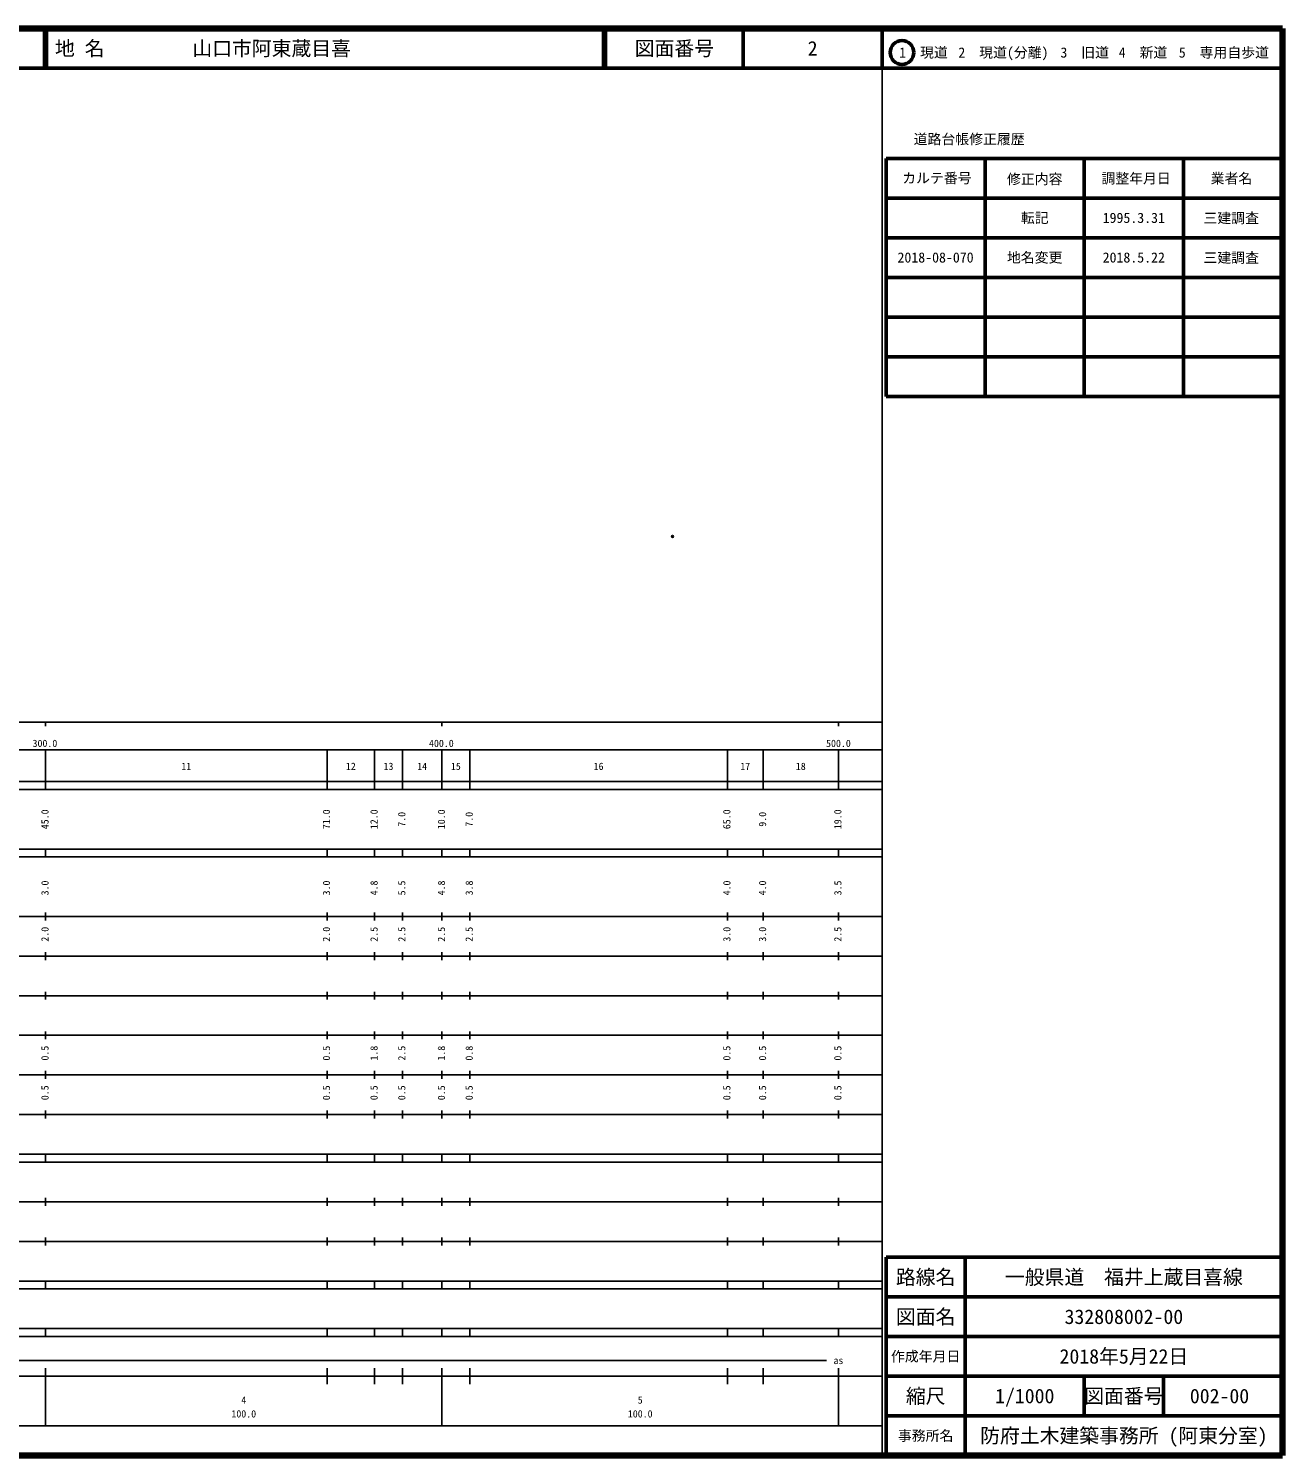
# Model space of a CAD drawing. Units: millimetres on the paper. Extents: x 40 to 680, y 20 to 380.
# Drawn here: x 363.7 to 680, y 20 to 380 of the extents above; entities that cross this region are included whole.
import ezdxf
from ezdxf.enums import TextEntityAlignment as Align

# ---------------------------------------------------------------- set-up
doc = ezdxf.new("R2010")
doc.units = ezdxf.units.MM
doc.header["$PDMODE"] = 32
doc.header["$PDSIZE"] = 0.5
doc.layers.add('M-OTRS', color=6, linetype='Continuous')
doc.layers.add('M-TTL-TXT', color=7, linetype='Continuous')
for name, color, linetype, lineweight in [('M-TTL', 2, 'Continuous', 140), ('M-TTL-BAND', 7, 'Continuous', 25), ('M-TTL-FRAM', 2, 'Continuous', 50), ('M-TTL-LINE', 7, 'Continuous', 50)]:
    doc.layers.add(name, color=color, linetype=linetype, lineweight=lineweight)
doc.styles.add('ＭＳ ゴシック', font='')
doc.styles.get('ＭＳ ゴシック').set_extended_font_data('MS Gothic')

msp = doc.modelspace()

# ---------------------------------------------------------------- linework, layer by layer
at = {"layer": 'M-OTRS'}
msp.add_point((526.167, 251.879), dxfattribs=at)
at = {"layer": 'M-TTL'}
for p, q in [((680, 380), (40, 380)), ((680, 20), (680, 380)), ((40, 20), (680, 20))]:
    msp.add_line(p, q, dxfattribs=at)
at = {"layer": 'M-TTL-BAND'}
for p, q in [((579, 20), (579, 370)), ((40, 205), (579, 205)), ((368, 205), (368, 204)), ((468, 205), (468, 204)), ((568, 205), (568, 204)), ((68, 198), (579, 198)), ((368, 188), (368, 198)), ((439, 188), (439, 198)), ((451, 188), (451, 198)), ((458, 188), (458, 198)), ((468, 188), (468, 198)), ((475, 188), (475, 198)), ((540, 188), (540, 198)), ((549, 188), (549, 198)), ((568, 188), (568, 198)), ((40, 190), (579, 190)), ((40, 188), (579, 188)), ((40, 173), (579, 173)), ((368, 171), (368, 173)), ((439, 171), (439, 173)), ((451, 171), (451, 173)), ((458, 171), (458, 173)), ((468, 171), (468, 173)), ((475, 171), (475, 173)), ((540, 171), (540, 173)), ((549, 171), (549, 173)), ((568, 171), (568, 173)), ((40, 171), (579, 171)), ((40, 156), (579, 156)), ((368, 155), (368, 157)), ((439, 155), (439, 157)), ((451, 155), (451, 157)), ((458, 155), (458, 157)), ((468, 155), (468, 157)), ((475, 155), (475, 157)), ((540, 155), (540, 157)), ((549, 155), (549, 157)), ((568, 155), (568, 157)), ((46, 146), (579, 146)), ((368, 145), (368, 147)), ((439, 145), (439, 147)), ((451, 145), (451, 147)), ((458, 145), (458, 147)), ((468, 145), (468, 147)), ((475, 145), (475, 147)), ((540, 145), (540, 147)), ((549, 145), (549, 147)), ((568, 145), (568, 147)), ((368, 135), (368, 137)), ((439, 135), (439, 137)), ((451, 135), (451, 137)), ((458, 135), (458, 137)), ((468, 135), (468, 137)), ((475, 135), (475, 137)), ((540, 135), (540, 137)), ((549, 135), (549, 137)), ((568, 135), (568, 137)), ((52, 136), (579, 136)), ((46, 126), (579, 126)), ((368, 125), (368, 127)), ((439, 125), (439, 127)), ((451, 125), (451, 127)), ((458, 125), (458, 127)), ((468, 125), (468, 127)), ((475, 125), (475, 127)), ((540, 125), (540, 127)), ((549, 125), (549, 127)), ((568, 125), (568, 127)), ((52, 116), (579, 116)), ((368, 115), (368, 117)), ((439, 115), (439, 117)), ((451, 115), (451, 117)), ((458, 115), (458, 117)), ((468, 115), (468, 117)), ((475, 115), (475, 117)), ((540, 115), (540, 117)), ((549, 115), (549, 117)), ((568, 115), (568, 117)), ((46, 106), (579, 106)), ((368, 105), (368, 107)), ((439, 105), (439, 107)), ((451, 105), (451, 107)), ((458, 105), (458, 107)), ((468, 105), (468, 107)), ((475, 105), (475, 107)), ((540, 105), (540, 107)), ((549, 105), (549, 107)), ((568, 105), (568, 107)), ((40, 96), (579, 96)), ((40, 94), (579, 94)), ((368, 94), (368, 96)), ((439, 94), (439, 96)), ((451, 94), (451, 96)), ((458, 94), (458, 96)), ((468, 94), (468, 96)), ((475, 94), (475, 96)), ((540, 94), (540, 96)), ((549, 94), (549, 96)), ((568, 94), (568, 96)), ((49, 84), (579, 84)), ((368, 83), (368, 85)), ((439, 83), (439, 85)), ((451, 83), (451, 85)), ((458, 83), (458, 85)), ((468, 83), (468, 85)), ((475, 83), (475, 85)), ((540, 83), (540, 85)), ((549, 83), (549, 85)), ((568, 83), (568, 85)), ((40, 74), (579, 74)), ((368, 73), (368, 75)), ((439, 73), (439, 75)), ((451, 73), (451, 75)), ((458, 73), (458, 75)), ((468, 73), (468, 75)), ((475, 73), (475, 75)), ((540, 73), (540, 75)), ((549, 73), (549, 75)), ((568, 73), (568, 75)), ((40, 64), (579, 64)), ((40, 62), (579, 62)), ((368, 62), (368, 64)), ((439, 62), (439, 64)), ((451, 62), (451, 64)), ((458, 62), (458, 64)), ((468, 62), (468, 64)), ((475, 62), (475, 64)), ((540, 62), (540, 64)), ((549, 62), (549, 64)), ((568, 62), (568, 64)), ((40, 52), (579, 52)), ((368, 50), (368, 52)), ((439, 50), (439, 52)), ((451, 50), (451, 52)), ((458, 50), (458, 52)), ((468, 50), (468, 52)), ((475, 50), (475, 52)), ((540, 50), (540, 52)), ((549, 50), (549, 52)), ((568, 50), (568, 52)), ((40, 50), (579, 50)), ((71, 44), (565, 44)), ((40, 40), (579, 40)), ((368, 27.5), (368, 42)), ((439, 38), (439, 42)), ((451, 38), (451, 42)), ((458, 38), (458, 42)), ((468, 27.5), (468, 42)), ((475, 38), (475, 42)), ((540, 38), (540, 42)), ((549, 38), (549, 42)), ((568, 27.5), (568, 42)), ((68, 27.5), (579, 27.5))]:
    msp.add_line(p, q, dxfattribs=at)
at = {"layer": 'M-TTL-FRAM'}
for p, q in [((580, 347.197), (580, 287.197)), ((580, 347.197), (680, 347.197)), ((580, 287.197), (680, 287.197)), ((680, 70), (580, 70)), ((580, 70), (580, 20))]:
    msp.add_line(p, q, dxfattribs=at)
at = {"layer": 'M-TTL-LINE'}
for p, q in [((367.75, 380), (367.75, 370)), ((368.25, 380), (368.25, 370)), ((508.747, 380), (508.747, 370)), ((509.247, 380), (509.247, 370)), ((543.997, 380), (543.997, 370)), ((579, 380), (579, 370)), ((40, 370), (680, 370)), ((605, 347.197), (605, 287.197)), ((630, 347.197), (630, 287.197)), ((655, 347.197), (655, 287.197)), ((580, 337.197), (680, 337.197)), ((580, 327.197), (680, 327.197)), ((580, 317.197), (680, 317.197)), ((580, 307.197), (680, 307.197)), ((580, 297.197), (680, 297.197)), ((600, 70), (600, 20)), ((680, 60), (580, 60)), ((680, 50), (580, 50)), ((680, 40), (580, 40)), ((630, 40), (630, 30)), ((650, 40), (650, 30)), ((680, 30), (580, 30))]:
    msp.add_line(p, q, dxfattribs=at)
msp.add_circle((584.031, 373.958), 3, dxfattribs=at)

# ---------------------------------------------------------------- texts
at = {"layer": 'M-TTL-BAND', "style": 'ＭＳ ゴシック'}
for s, p in [('300.0', (367.844, 198.195)), ('400.0', (467.844, 198.195)), ('500.0', (568, 198.195)), ('11', (403.5, 192.405)), ('12', (445, 192.405)), ('13', (454.5, 192.405)), ('14', (463, 192.405)), ('15', (471.5, 192.405)), ('16', (507.5, 192.405)), ('17', (544.5, 192.405)), ('18', (558.5, 192.405)), ('as', (568, 42.5)), ('4', (418, 32.523)), ('5', (518, 32.523)), ('100.0', (418, 29.033)), ('100.0', (518, 29.033))]:
    msp.add_text(s, height=1.833, dxfattribs=at).set_placement(p, align=Align.BOTTOM_CENTER)
for s, p in [('45.0', (369.309, 180.5)), ('71.0', (440.309, 180.5)), ('12.0', (452.309, 180.5)), ('7.0', (459.309, 180.5)), ('10.0', (469.309, 180.5)), ('7.0', (476.309, 180.5)), ('65.0', (541.309, 180.5)), ('9.0', (550.309, 180.5)), ('19.0', (569.309, 180.5)), ('3.0', (369.309, 163.174)), ('3.0', (440.309, 163.174)), ('4.8', (452.309, 163.174)), ('5.5', (459.309, 163.174)), ('4.8', (469.309, 163.174)), ('3.8', (476.309, 163.174)), ('4.0', (541.309, 163.174)), ('4.0', (550.309, 163.174)), ('3.5', (569.309, 163.174)), ('2.0', (369.309, 151.5)), ('2.0', (440.309, 151.5)), ('2.5', (452.309, 151.5)), ('2.5', (459.309, 151.5)), ('2.5', (469.309, 151.5)), ('2.5', (476.309, 151.5)), ('3.0', (541.309, 151.5)), ('3.0', (550.309, 151.5)), ('2.5', (569.309, 151.5)), ('0.5', (369.309, 121.5)), ('0.5', (440.309, 121.5)), ('1.8', (452.309, 121.5)), ('2.5', (459.309, 121.5)), ('1.8', (469.309, 121.5)), ('0.8', (476.309, 121.5)), ('0.5', (541.309, 121.5)), ('0.5', (550.309, 121.5)), ('0.5', (569.309, 121.5)), ('0.5', (369.309, 111.5)), ('0.5', (440.309, 111.5)), ('0.5', (452.309, 111.5)), ('0.5', (459.309, 111.5)), ('0.5', (469.309, 111.5)), ('0.5', (476.309, 111.5)), ('0.5', (541.309, 111.5)), ('0.5', (550.309, 111.5)), ('0.5', (569.309, 111.5))]:
    msp.add_text(s, height=1.833, rotation=90, dxfattribs=at).set_placement(p, align=Align.BOTTOM_CENTER)
at = {"layer": 'M-TTL-TXT', "style": 'ＭＳ ゴシック'}
for s, p in [('地 名', (370.38, 375)), ('山口市阿東蔵目喜', (405.024, 375))]:
    msp.add_text(s, height=3.666, dxfattribs=at).set_placement(p, align=Align.MIDDLE_LEFT)
for s, height, p in [('図面番号', 3.666, (526.622, 375)), ('2', 3.666, (561.497, 375)), ('1\u3000現道', 2.566, (589.448, 373.958)), ('2\u3000現道(分離)', 2.566, (609.619, 373.958)), ('3\u3000旧道', 2.566, (630.121, 373.958)), ('4\u3000新道', 2.566, (644.824, 373.958)), ('5\u3000専用自歩道', 2.566, (665.228, 373.958)), ('道路台帳修正履歴', 2.566, (600.968, 352.113)), ('カルテ番号', 2.566, (592.839, 342.277)), ('修正内容', 2.566, (617.509, 342.023)), ('調整年月日', 2.566, (643.089, 342.197)), ('業者名', 2.566, (667.134, 342.197)), ('転記', 2.566, (617.5, 332.245)), ('1995.3.31', 2.566, (642.5, 332.245)), ('三建調査', 2.566, (667.077, 332.189)), ('2018-08-070', 2.566, (592.5, 322.245)), ('地名変更', 2.566, (617.5, 322.245)), ('2018.5.22', 2.566, (642.5, 322.245)), ('三建調査', 2.566, (667.077, 322.189)), ('路線名', 3.666, (590, 65)), ('路線名', 3.666, (590, 65)), ('一般県道\u3000福井上蔵目喜線', 3.666, (640, 65)), ('図面名', 3.666, (590, 55)), ('図面名', 3.666, (590, 55)), ('332808002-00', 3.666, (640, 55)), ('2018年5月22日', 3.666, (640, 45)), ('作成年月日', 2.566, (590, 45)), ('作成年月日', 2.566, (590, 45)), ('縮尺', 3.666, (590, 35)), ('縮尺', 3.666, (590, 35)), ('1/1000', 3.666, (615, 35)), ('図面番号', 3.666, (640, 35)), ('図面番号', 3.666, (640, 35)), ('002-00', 3.666, (664.125, 35)), ('事務所名', 2.566, (590, 25)), ('事務所名', 2.566, (590, 25)), ('防府土木建築事務所 (阿東分室)', 3.666, (640, 25))]:
    msp.add_text(s, height=height, dxfattribs=at).set_placement(p, align=Align.MIDDLE_CENTER)

doc.saveas('drawing.dxf')
